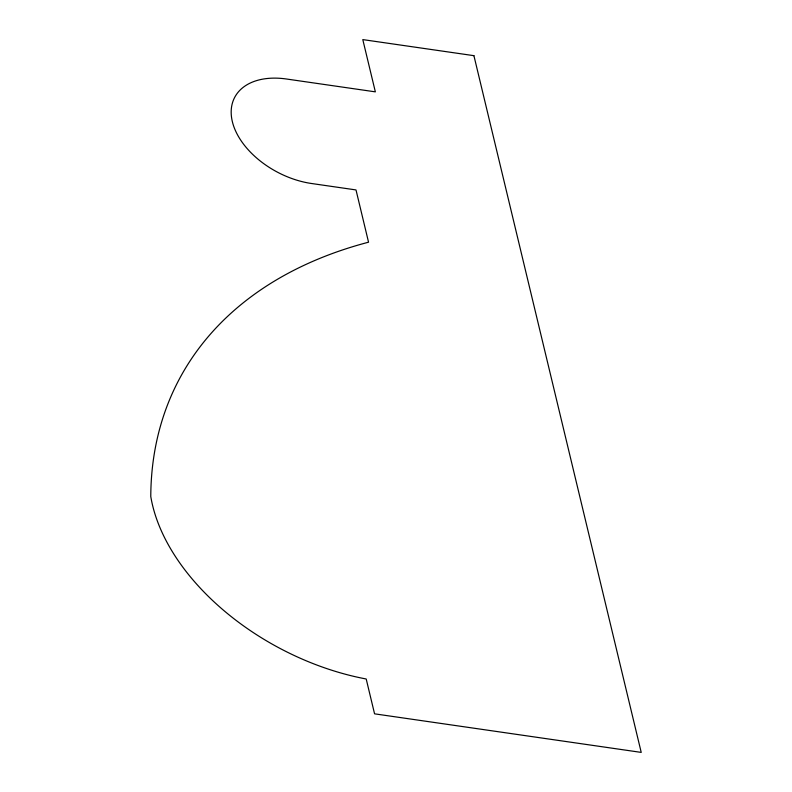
<?xml version="1.0" encoding="UTF-8"?>
<svg xmlns="http://www.w3.org/2000/svg" width="792" height="792" viewBox="0 0 792 792"><rect width="100%" height="100%" fill="white"/><g stroke="black" fill="none" stroke-linecap="round" stroke-linejoin="round"><path stroke-width="1.19" d="M473.913 55.668L362.795 39.6L375.349 91.852L286.457 79.002A72.706 46.253 27.8 0 0 232.343 121.612A72.706 46.253 27.8 0 0 311.553 183.506L356.004 189.931L368.547 242.194A579.853 368.834 27.8 0 0 150.777 496.515A206.217 131.165 27.8 0 0 366.201 678.991L374.567 713.83L641.223 752.4L473.913 55.668"/></g></svg>
